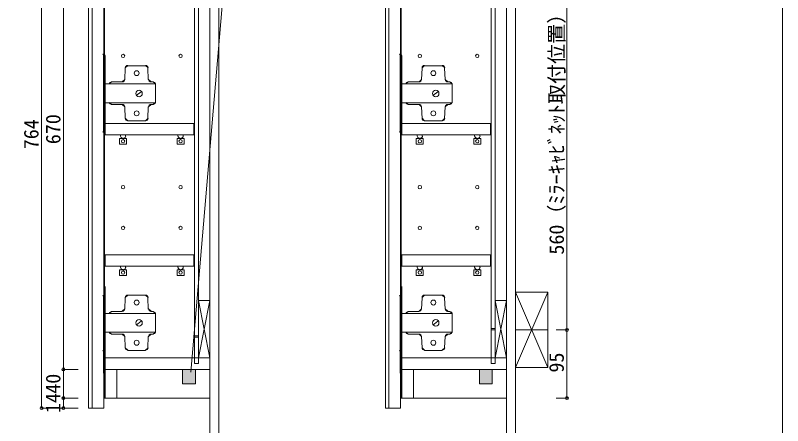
# Model space of a CAD drawing. Units: millimetres at full size, sheet at 1:7. Extents: x -1458 to 1457, y -965 to 964.
# Drawn here: x 388 to 1457, y -186 to 387 of the extents above; entities that cross this region are included whole.
import ezdxf
from ezdxf.enums import TextEntityAlignment as Align

# ---------------------------------------------------------------- set-up
doc = ezdxf.new("R2010")
doc.units = ezdxf.units.MM
doc.header["$LTSCALE"] = 7
doc.header["$PDMODE"] = 32
doc.header["$PDSIZE"] = 4.2
doc.layers.add('0-0_0', color=7, linetype='Continuous', lineweight=15)
doc.layers.add('1-0', color=7, linetype='Continuous', lineweight=15)
doc.styles.add('ＭＳ ゴシック', font='')
doc.styles.get('ＭＳ ゴシック').set_extended_font_data('MS Gothic')

msp = doc.modelspace()

# ---------------------------------------------------------------- linework, layer by layer
at = {"layer": '0-0_0', "lineweight": 18}
msp.add_lwpolyline([(-1457.609, -964.67), (1457.006, -964.67), (1457.006, 964.257), (-1457.609, 964.257)], close=True, dxfattribs=at)
at = {"layer": '1-0'}
for p, q in [((658.938, 686.725), (658.938, -446.576)), ((1072.389, 686.725), (1072.389, -446.576)), ((697.298, 648.482), (632.549, -111.115)), ((489.934, 602.896), (489.934, -161.104)), ((494.934, 602.896), (494.934, -161.104)), ((510.934, 602.896), (510.934, -161.104)), ((903.385, 602.896), (903.385, -161.104)), ((908.385, 602.896), (908.385, -161.104)), ((924.385, 602.896), (924.385, -161.104)), ((658.938, 587.9), (658.938, -117.104)), ((1072.389, 587.9), (1072.389, -117.104)), ((671.438, 570.704), (671.438, -446.576)), ((1084.889, 570.704), (1084.889, -446.576)), ((642.938, 554.887), (642.938, -98.935)), ((1056.389, 554.887), (1056.389, -98.935)), ((513.002, 235.932), (513.002, 219.932)), ((636.425, 235.932), (513.002, 235.932)), ((926.453, 235.932), (926.453, 219.932)), ((1049.876, 235.932), (926.453, 235.932)), ((537.385, 214.837), (538.477, 214.837)), ((617.45, 214.837), (618.541, 214.837)), ((950.836, 214.837), (951.928, 214.837)), ((1030.901, 214.837), (1031.993, 214.837)), ((513.002, 52.875), (513.002, 36.875)), ((636.425, 52.875), (513.002, 52.875)), ((926.453, 52.875), (926.453, 36.875)), ((1049.876, 52.875), (926.453, 52.875)), ((537.385, 31.78), (538.477, 31.78)), ((617.45, 31.78), (618.541, 31.78)), ((950.836, 31.78), (951.928, 31.78)), ((1030.901, 31.78), (1031.993, 31.78)), ((1129.889, 0.396), (1084.889, -104.604)), ((1084.889, 0.396), (1129.889, -104.604)), ((642.938, -91.104), (658.938, -11.104)), ((658.938, -11.934), (658.938, -101.934)), ((1056.389, -91.104), (1072.389, -11.104)), ((1072.389, -11.934), (1072.389, -101.934)), ((1056.389, -50.104), (1050.889, -50.104)), ((1056.389, -52.104), (1050.889, -52.104)), ((1084.889, -52.104), (1129.889, -52.104)), ((642.938, -60.104), (637.438, -60.104)), ((642.938, -62.104), (637.438, -62.104)), ((642.938, -98.935), (637.438, -98.935)), ((1056.389, -98.935), (1050.889, -98.935)), ((1084.889, -104.604), (1129.889, -104.604)), ((526.894, -107.104), (512.938, -107.104)), ((658.938, -107.104), (513.002, -107.104)), ((513.002, -107.104), (513.002, -147.104)), ((529.002, -107.104), (529.002, -147.104)), ((638.938, -107.104), (638.938, -127.104)), ((658.938, -147.104), (658.938, -117.104)), ((940.345, -107.104), (926.389, -107.104)), ((1072.389, -107.104), (926.453, -107.104)), ((926.453, -107.104), (926.453, -147.104)), ((942.453, -107.104), (942.453, -147.104)), ((1052.389, -107.104), (1052.389, -127.104)), ((1072.389, -147.104), (1072.389, -117.104)), ((620.938, -127.104), (638.938, -127.104)), ((1034.389, -127.104), (1052.389, -127.104)), ((510.934, -160.104), (510.934, -161.104)), ((924.385, -160.104), (924.385, -161.104)), ((510.934, -161.104), (489.934, -161.104)), ((924.385, -161.104), (903.385, -161.104))]:
    msp.add_line(p, q, dxfattribs=at)
at = {"layer": '1-0', "color": 4, "lineweight": 9}
for p, q in [((424.273, 602.896), (424.273, -161.104)), ((454.795, 562.9), (454.795, -107.104)), ((1156.401, -52.104), (1141.175, -52.104)), ((454.795, -107.104), (475.515, -107.104)), ((454.795, -107.104), (454.795, -147.104)), ((454.795, -147.104), (475.515, -147.104)), ((454.795, -147.104), (454.795, -161.104)), ((1156.401, -147.104), (1141.175, -147.104)), ((424.273, -161.104), (475.515, -161.104)), ((454.795, -161.104), (475.515, -161.104))]:
    msp.add_line(p, q, dxfattribs=at)
at = {"layer": '1-0', "color": 8, "lineweight": 18}
for p, q in [((512.997, 328.929), (509.54, 332.386)), ((926.449, 328.929), (922.991, 332.386)), ((544.477, 316.737), (541.02, 313.28)), ((572.682, 313.28), (569.225, 316.737)), ((957.929, 316.737), (954.471, 313.28)), ((986.133, 313.28), (982.676, 316.737)), ((521.914, 293.809), (518.566, 291.217)), ((536.835, 293.809), (540.289, 297.11)), ((573.413, 297.11), (576.867, 293.809)), ((583.126, 291.217), (579.779, 293.809)), ((935.365, 293.809), (932.018, 291.217)), ((950.286, 293.809), (953.74, 297.11)), ((986.865, 297.11), (990.319, 293.809)), ((996.578, 291.217), (993.23, 293.809)), ((518.566, 265.104), (521.914, 262.511)), ((540.289, 259.211), (536.835, 262.511)), ((576.867, 262.511), (573.413, 259.211)), ((579.779, 262.511), (583.126, 265.104)), ((932.018, 265.104), (935.365, 262.511)), ((953.74, 259.211), (950.286, 262.511)), ((990.319, 262.511), (986.865, 259.211)), ((993.23, 262.511), (996.578, 265.104)), ((541.02, 243.041), (544.477, 239.584)), ((569.225, 239.584), (572.682, 243.041)), ((954.471, 243.041), (957.929, 239.584)), ((982.676, 239.584), (986.133, 243.041)), ((509.54, 223.935), (512.997, 227.392)), ((922.991, 223.935), (926.449, 227.392)), ((512.997, -7.334), (509.54, -3.877)), ((544.477, -3.526), (541.02, -6.983)), ((572.682, -6.983), (569.225, -3.526)), ((926.449, -7.334), (922.991, -3.877)), ((957.929, -3.526), (954.471, -6.983)), ((986.133, -6.983), (982.676, -3.526)), ((521.914, -26.454), (518.566, -29.047)), ((536.835, -26.09), (540.289, -22.79)), ((573.413, -22.79), (576.867, -26.09)), ((583.126, -29.047), (579.779, -26.454)), ((935.365, -26.454), (932.018, -29.047)), ((950.286, -26.09), (953.74, -22.79)), ((986.865, -22.79), (990.319, -26.09)), ((996.578, -29.047), (993.23, -26.454)), ((518.566, -55.159), (521.914, -57.752)), ((540.289, -61.052), (536.835, -57.752)), ((576.867, -57.752), (573.413, -61.052)), ((579.779, -57.752), (583.126, -55.159)), ((932.018, -55.159), (935.365, -57.752)), ((953.74, -61.052), (950.286, -57.752)), ((990.319, -57.752), (986.865, -61.052)), ((993.23, -57.752), (996.578, -55.159)), ((509.54, -81.328), (512.997, -77.871)), ((541.02, -76.858), (544.477, -80.315)), ((569.225, -80.315), (572.682, -76.858)), ((922.991, -81.328), (926.449, -77.871)), ((954.471, -76.858), (957.929, -80.315)), ((982.676, -80.315), (986.133, -76.858))]:
    msp.add_line(p, q, dxfattribs=at)
at = {"layer": '1-0', "color": 1, "lineweight": 18}
for p, q in [((637.361, 169.709), (637.361, 181.719)), ((1050.812, 169.709), (1050.812, 181.719))]:
    msp.add_line(p, q, dxfattribs=at)
at = {"layer": '1-0'}
for points in [[(511.938, 557.9), (511.938, -147.104), (658.938, -147.104)], [(925.389, 557.9), (925.389, -147.104), (1072.389, -147.104)], [(642.938, 554.887), (637.438, 554.887), (637.438, -98.935)], [(1056.389, 554.887), (1050.889, 554.887), (1050.889, -98.935)], [(636.425, 235.932), (636.425, 219.932), (513.002, 219.932)], [(1049.876, 235.932), (1049.876, 219.932), (926.453, 219.932)], [(541.388, 218.112), (541.388, 219.932), (534.11, 219.932), (534.11, 218.112)], [(621.453, 218.112), (621.453, 219.932), (614.174, 219.932), (614.174, 218.112)], [(954.84, 218.112), (954.84, 219.932), (947.561, 219.932), (947.561, 218.112)], [(1034.904, 218.112), (1034.904, 219.932), (1027.626, 219.932), (1027.626, 218.112)], [(636.425, 52.875), (636.425, 36.875), (513.002, 36.875)], [(1049.876, 52.875), (1049.876, 36.875), (926.453, 36.875)], [(541.388, 35.055), (541.388, 36.875), (534.11, 36.875), (534.11, 35.055)], [(621.453, 35.055), (621.453, 36.875), (614.174, 36.875), (614.174, 35.055)], [(954.84, 35.055), (954.84, 36.875), (947.561, 36.875), (947.561, 35.055)], [(1034.904, 35.055), (1034.904, 36.875), (1027.626, 36.875), (1027.626, 35.055)], [(1084.889, 0.396), (1129.889, 0.396), (1129.889, -104.604)], [(658.938, -11.104), (642.938, -11.104), (658.938, -91.104)], [(1072.389, -11.104), (1056.389, -11.104), (1072.389, -91.104)], [(658.938, -91.104), (512.938, -91.104), (512.938, -107.104)], [(1072.389, -91.104), (926.389, -91.104), (926.389, -107.104)], [(638.938, -107.104), (620.938, -107.104), (620.938, -127.104)], [(1052.389, -107.104), (1034.389, -107.104), (1034.389, -127.104)]]:
    msp.add_lwpolyline(points, dxfattribs=at)
at = {"layer": '1-0', "color": 4, "lineweight": 9}
msp.add_lwpolyline([(1156.401, 517.9), (1156.401, -62.104), (1156.401, -147.104)], dxfattribs=at)
at = {"layer": '1-0', "color": 8, "lineweight": 18}
for points in [[(510.398, 223.571), (510.398, 332.022), (510.398, 223.571)], [(923.85, 223.571), (923.85, 332.022), (923.85, 223.571)], [(512.997, 328.747), (512.997, 227.21), (512.997, 328.747)], [(926.449, 328.747), (926.449, 227.21), (926.449, 328.747)], [(541.02, 313.098), (540.292, 297.085), (541.02, 313.098)], [(569.043, 316.373), (544.295, 316.373), (569.043, 316.373)], [(573.046, 297.085), (572.318, 313.098), (573.046, 297.085)], [(954.471, 313.098), (953.744, 297.085), (954.471, 313.098)], [(982.494, 316.373), (957.747, 316.373), (982.494, 316.373)], [(986.497, 297.085), (985.769, 313.098), (986.497, 297.085)], [(536.653, 293.809), (521.732, 293.809), (536.653, 293.809)], [(579.597, 293.809), (576.685, 293.809), (579.597, 293.809)], [(950.104, 293.809), (935.183, 293.809), (950.104, 293.809)], [(993.048, 293.809), (990.137, 293.809), (993.048, 293.809)], [(556.305, 274.885), (563.22, 279.98), (556.305, 274.885)], [(969.757, 274.885), (976.671, 279.98), (969.757, 274.885)], [(536.653, 262.148), (521.732, 262.148), (536.653, 262.148)], [(541.02, 242.859), (540.292, 258.872), (541.02, 242.859)], [(573.046, 258.872), (572.318, 242.859), (573.046, 258.872)], [(579.597, 262.148), (576.685, 262.148), (579.597, 262.148)], [(950.104, 262.148), (935.183, 262.148), (950.104, 262.148)], [(954.471, 242.859), (953.744, 258.872), (954.471, 242.859)], [(986.497, 258.872), (985.769, 242.859), (986.497, 258.872)], [(993.048, 262.148), (990.137, 262.148), (993.048, 262.148)], [(569.043, 239.584), (544.295, 239.584), (569.043, 239.584)], [(982.494, 239.584), (957.747, 239.584), (982.494, 239.584)], [(512.997, 8.484), (512.997, -93.053), (512.997, 8.484)], [(926.449, 8.484), (926.449, -93.053), (926.449, 8.484)], [(510.398, -112.328), (510.398, -3.877), (510.398, -112.328)], [(541.02, -7.165), (540.292, -23.178), (541.02, -7.165)], [(569.043, -3.526), (544.295, -3.526), (569.043, -3.526)], [(573.046, -23.178), (572.318, -7.165), (573.046, -23.178)], [(923.85, -112.328), (923.85, -3.877), (923.85, -112.328)], [(954.471, -7.165), (953.744, -23.178), (954.471, -7.165)], [(982.494, -3.526), (957.747, -3.526), (982.494, -3.526)], [(986.497, -23.178), (985.769, -7.165), (986.497, -23.178)], [(536.653, -26.454), (521.732, -26.454), (536.653, -26.454)], [(579.597, -26.454), (576.685, -26.454), (579.597, -26.454)], [(950.104, -26.454), (935.183, -26.454), (950.104, -26.454)], [(993.048, -26.454), (990.137, -26.454), (993.048, -26.454)], [(556.305, -45.378), (563.22, -39.919), (556.305, -45.378)], [(969.757, -45.378), (976.671, -39.919), (969.757, -45.378)], [(536.653, -58.116), (521.732, -58.116), (536.653, -58.116)], [(541.02, -77.04), (540.292, -61.391), (541.02, -77.04)], [(573.046, -61.391), (572.318, -77.04), (573.046, -61.391)], [(579.597, -58.116), (576.685, -58.116), (579.597, -58.116)], [(950.104, -58.116), (935.183, -58.116), (950.104, -58.116)], [(954.471, -77.04), (953.744, -61.391), (954.471, -77.04)], [(986.497, -61.391), (985.769, -77.04), (986.497, -61.391)], [(993.048, -58.116), (990.137, -58.116), (993.048, -58.116)], [(569.043, -80.679), (544.295, -80.679), (569.043, -80.679)], [(982.494, -80.679), (957.747, -80.679), (982.494, -80.679)]]:
    msp.add_lwpolyline(points, dxfattribs=at)
for points in [[(512.997, 290.898), (582.872, 290.898), (582.872, 264.695), (512.997, 264.695), (582.872, 264.695), (582.872, 290.898)], [(926.449, 290.898), (996.323, 290.898), (996.323, 264.695), (926.449, 264.695), (996.323, 264.695), (996.323, 290.898)], [(512.997, -29.001), (582.872, -29.001), (582.872, -55.204), (512.997, -55.204), (582.872, -55.204), (582.872, -29.001)], [(926.449, -29.001), (996.323, -29.001), (996.323, -55.204), (926.449, -55.204), (996.323, -55.204), (996.323, -29.001)]]:
    msp.add_lwpolyline(points, close=True, dxfattribs=at)
at = {"layer": '1-0'}
for points in [[(542.844, 214.837), (542.844, 206.83), (533.018, 206.83), (533.018, 214.837)], [(622.909, 214.837), (622.909, 206.83), (613.083, 206.83), (613.083, 214.837)], [(956.295, 214.837), (956.295, 206.83), (946.469, 206.83), (946.469, 214.837)], [(1036.36, 214.837), (1036.36, 206.83), (1026.534, 206.83), (1026.534, 214.837)], [(542.844, 31.78), (542.844, 23.773), (533.018, 23.773), (533.018, 31.78)], [(622.909, 31.78), (622.909, 23.773), (613.083, 23.773), (613.083, 31.78)], [(956.295, 31.78), (956.295, 23.773), (946.469, 23.773), (946.469, 31.78)], [(1036.36, 31.78), (1036.36, 23.773), (1026.534, 23.773), (1026.534, 31.78)]]:
    msp.add_lwpolyline(points, close=True, dxfattribs=at)
at = {"layer": '1-0', "lineweight": 18}
for centre in [(537.931, 330.021), (617.996, 330.021), (951.382, 330.021), (1031.447, 330.021), (537.931, 211.015), (617.996, 211.015), (951.382, 211.015), (1031.447, 211.015), (537.931, 146.964), (617.996, 146.964), (951.382, 146.964), (1031.447, 146.964), (537.931, 90.19), (617.996, 90.19), (951.382, 90.19), (1031.447, 90.19), (537.931, 27.958), (617.996, 27.958), (951.382, 27.958), (1031.447, 27.958)]:
    msp.add_circle(centre, 2.365, dxfattribs=at)
at = {"layer": '1-0', "color": 8, "lineweight": 18}
for centre, radius in [((556.851, 306.001), 3.457), ((556.851, 306.001), 3.457), ((970.302, 306.001), 3.457), ((970.302, 306.001), 3.457), ((560.126, 277.615), 4.549), ((560.126, 277.615), 4.549), ((973.578, 277.615), 4.549), ((973.578, 277.615), 4.549), ((556.851, 249.956), 3.457), ((556.851, 249.956), 3.457), ((970.302, 249.956), 3.457), ((970.302, 249.956), 3.457), ((556.851, -13.898), 3.457), ((556.851, -13.898), 3.457), ((970.302, -13.898), 3.457), ((970.302, -13.898), 3.457), ((560.126, -42.285), 4.549), ((560.126, -42.285), 4.549), ((973.578, -42.285), 4.549), ((973.578, -42.285), 4.549), ((556.851, -69.943), 3.457), ((556.851, -69.943), 3.457), ((970.302, -69.943), 3.457), ((970.302, -69.943), 3.457)]:
    msp.add_circle(centre, radius, dxfattribs=at)
at = {"layer": '1-0'}
for centre in [(537.931, 211.015), (617.996, 211.015), (951.382, 211.015), (1031.447, 211.015), (537.931, 27.958), (617.996, 27.958), (951.382, 27.958), (1031.447, 27.958)]:
    msp.add_circle(centre, 2.365, dxfattribs=at)
at = {"layer": '1-0', "color": 8, "lineweight": 18}
for centre, start, end in [((509.54, 328.929), 359.99996, 90.00004), ((922.991, 328.929), 359.99996, 90.00004), ((544.477, 313.28), 89.99996, 180.00004), ((569.225, 313.28), 359.99996, 90.00004), ((957.929, 313.28), 89.99996, 180.00004), ((982.676, 313.28), 359.99996, 90.00004), ((521.914, 290.352), 90, 165.52001), ((536.835, 297.267), 269.99997, 357.39629), ((576.867, 297.267), 182.60371, 270.00003), ((579.779, 290.352), 14.47999, 90), ((935.365, 290.352), 90, 165.52001), ((950.286, 297.267), 269.99997, 357.39629), ((990.319, 297.267), 182.60371, 270.00003), ((993.23, 290.352), 14.47999, 90), ((521.914, 265.969), 194.47999, 270), ((536.835, 259.054), 2.60371, 90.00003), ((576.867, 259.054), 89.99997, 177.39629), ((579.779, 265.969), 270, 345.52001), ((935.365, 265.969), 194.47999, 270), ((950.286, 259.054), 2.60371, 90.00003), ((990.319, 259.054), 89.99997, 177.39629), ((993.23, 265.969), 270, 345.52001), ((544.477, 243.041), 179.99996, 270.00004), ((569.225, 243.041), 269.99996, 0.00004), ((957.929, 243.041), 179.99996, 270.00004), ((982.676, 243.041), 269.99996, 0.00004), ((509.54, 227.392), 269.99996, 0.00004), ((922.991, 227.392), 269.99996, 0.00004), ((509.54, -7.334), 359.99996, 90.00004), ((544.477, -6.983), 89.99996, 180.00004), ((569.225, -6.983), 359.99996, 90.00004), ((922.991, -7.334), 359.99996, 90.00004), ((957.929, -6.983), 89.99996, 180.00004), ((982.676, -6.983), 359.99996, 90.00004), ((521.914, -29.911), 90, 165.52001), ((536.835, -22.632), 269.99997, 357.39629), ((576.867, -22.632), 182.60371, 270.00003), ((579.779, -29.911), 14.47999, 90), ((935.365, -29.911), 90, 165.52001), ((950.286, -22.632), 269.99997, 357.39629), ((990.319, -22.632), 182.60371, 270.00003), ((993.23, -29.911), 14.47999, 90), ((521.914, -54.294), 194.47999, 270), ((536.835, -61.209), 2.60371, 90.00003), ((576.867, -61.209), 89.99997, 177.39629), ((579.779, -54.294), 270, 345.52001), ((935.365, -54.294), 194.47999, 270), ((950.286, -61.209), 2.60371, 90.00003), ((990.319, -61.209), 89.99997, 177.39629), ((993.23, -54.294), 270, 345.52001), ((509.54, -77.871), 269.99996, 0.00004), ((544.477, -76.858), 179.99996, 270.00004), ((569.225, -76.858), 269.99996, 0.00004), ((922.991, -77.871), 269.99996, 0.00004), ((957.929, -76.858), 179.99996, 270.00004), ((982.676, -76.858), 269.99996, 0.00004)]:
    msp.add_arc(centre, 3.457, start, end, dxfattribs=at)
at = {"layer": '1-0'}
for centre, start, end in [((537.567, 218.294), 180, 270), ((538.659, 218.294), 270, 360), ((617.632, 218.294), 180, 270), ((618.723, 218.294), 270, 360), ((951.018, 218.294), 180, 270), ((952.11, 218.294), 270, 360), ((1031.083, 218.294), 180, 270), ((1032.175, 218.294), 270, 360), ((537.567, 35.237), 180, 270), ((538.659, 35.237), 270, 360), ((617.632, 35.237), 180, 270), ((618.723, 35.237), 270, 360), ((951.018, 35.237), 180, 270), ((952.11, 35.237), 270, 360), ((1031.083, 35.237), 180, 270), ((1032.175, 35.237), 270, 360)]:
    msp.add_arc(centre, 3.093, start, end, dxfattribs=at)
at = {"layer": '1-0', "color": 6}
for p in [(1156.401, -52.104), (454.795, -107.104), (454.795, -147.104), (1156.401, -147.104), (424.273, -161.104), (454.795, -161.104)]:
    msp.add_point(p, dxfattribs=at)
at = {"layer": '1-0', "color": 9}
for points in [[(620.938, -107.104), (620.938, -127.104), (638.938, -107.104), (638.938, -127.104)], [(1034.389, -107.104), (1034.389, -127.104), (1052.389, -107.104), (1052.389, -127.104)]]:
    msp.add_solid(points, dxfattribs=at)

# ---------------------------------------------------------------- texts
at = {"layer": '1-0', "style": 'ＭＳ ゴシック'}
for s, p in [('560（ﾐﾗｰｷｬﾋﾞﾈｯﾄ取付位置）', (1158.401, 52.898)), ('670', (456.795, 206.898)), ('764', (426.273, 199.896)), ('95', (1158.258, -111.541)), ('40', (456.795, -141.104)), ('14', (456.795, -168.104))]:
    msp.add_text(s, height=20.53, rotation=90, dxfattribs=at).set_placement(p, align=Align.BOTTOM_LEFT)

doc.saveas('drawing.dxf')
